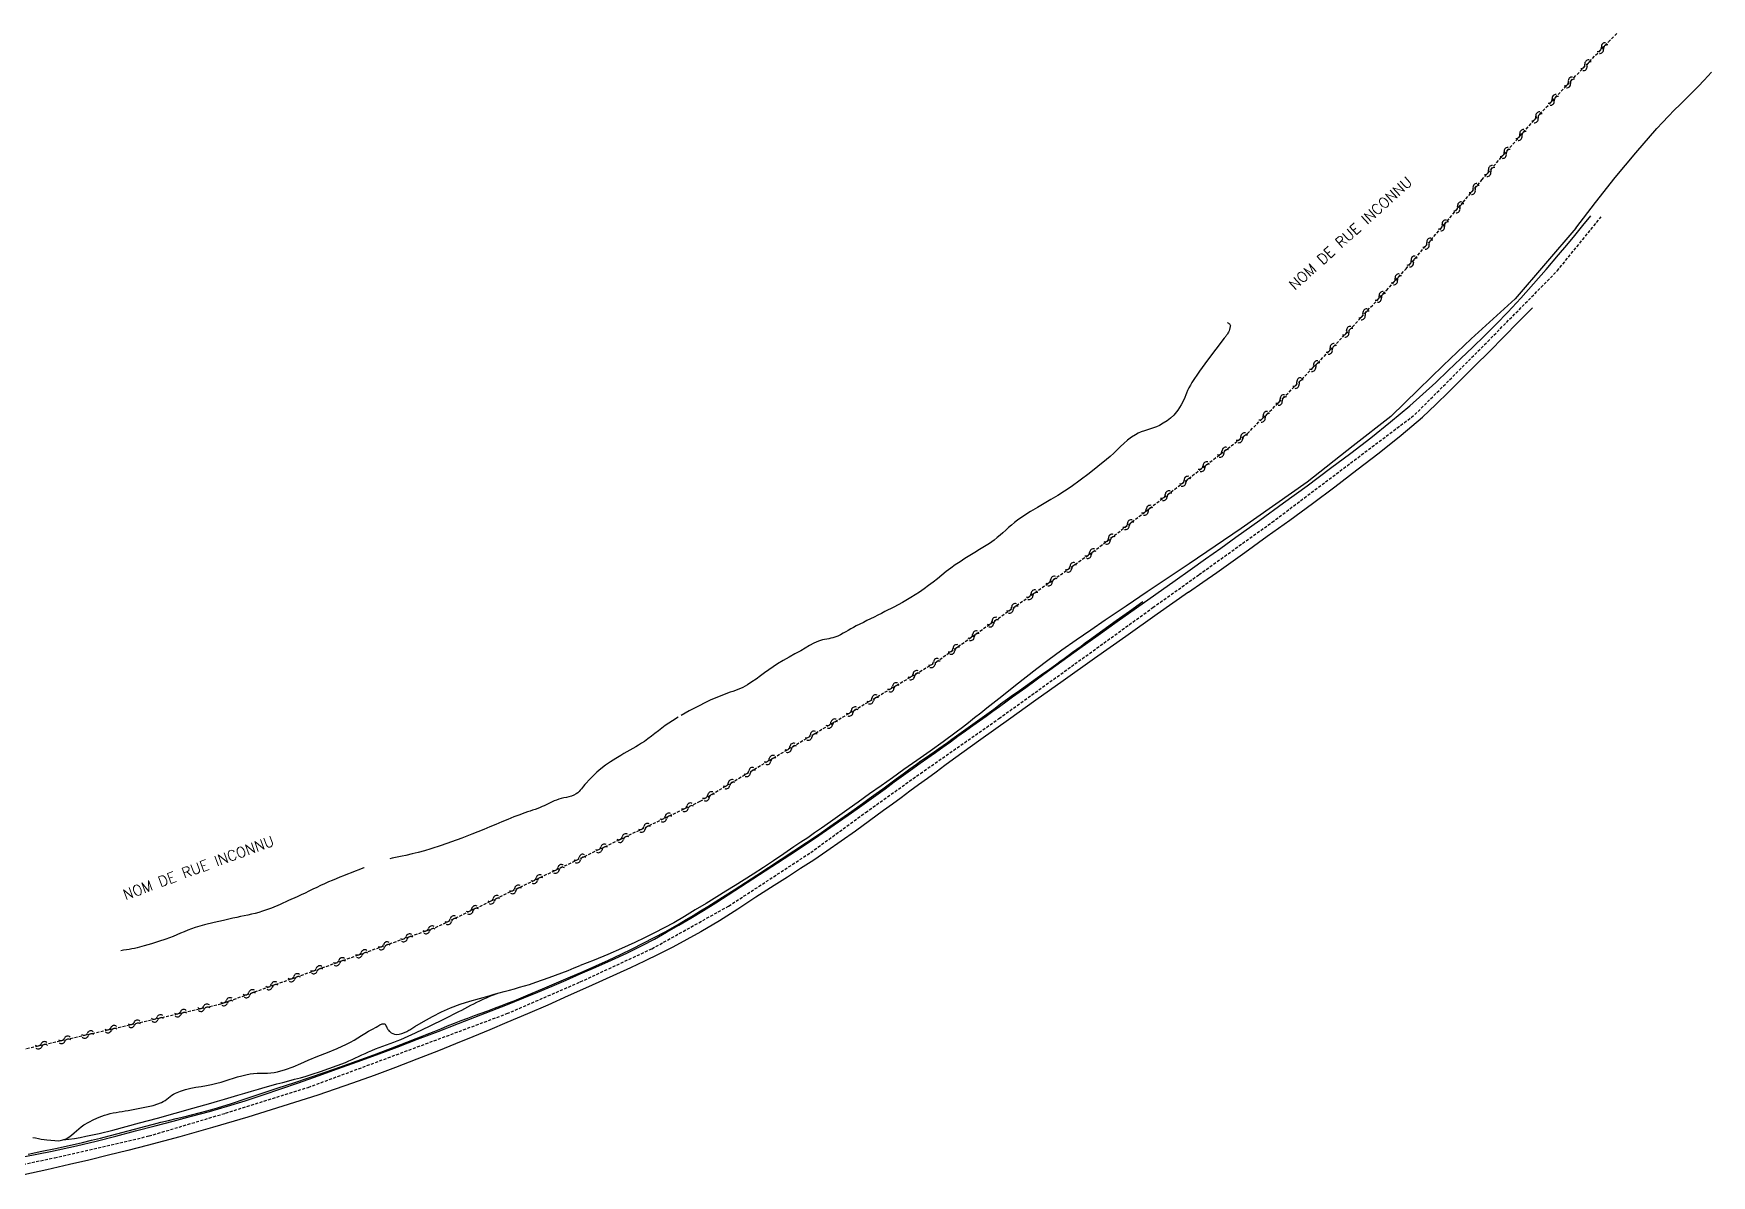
# Model space of a CAD drawing. Header units: millimetres. Extents: x 199000 to 200001, y 52999 to 53673.
# Drawn here: x 199547.6 to 199829.2, y 53272.6 to 53464.3 of the extents above; entities that cross this region are included whole.
import ezdxf
from ezdxf.enums import TextEntityAlignment as Align

# ---------------------------------------------------------------- set-up
doc = ezdxf.new("R2010")
doc.units = ezdxf.units.MM
doc.linetypes.add('DASHED', pattern=[0.75, 0.5, -0.25])
doc.layers.get('0').update_dxf_attribs({"linetype": 'CONTINUOUS'})
for name, color, linetype in [('W0001', 6, 'DASHED'), ('W0008', 7, 'CONTINUOUS'), ('W0211', 2, 'CONTINUOUS'), ('W0214', 2, 'CONTINUOUS'), ('W0501', 5, 'DASHED'), ('W0510', 5, 'CONTINUOUS'), ('W0511', 5, 'CONTINUOUS'), ('W0989', 7, 'CONTINUOUS')]:
    doc.layers.add(name, color=color, linetype=linetype)
doc.styles.get("Standard").update_dxf_attribs({"font": 'romans.shx', "width": 0.85})

# ---------------------------------------------------------------- blocks, each defined once
blk = doc.blocks.new('t500o')
at = {"color": 0, "linetype": 'Continuous'}
for centre, start, end in [((-0.5, 0.625), 216.8699, 323.1301), ((0.5, -0.125), 36.8699, 143.1301), ((0.5, -0.625), 36.8699, 143.1301), ((-0.5, 0.125), 216.8699, 323.1301)]:
    blk.add_arc(centre, 0.625, start, end, dxfattribs=at)

msp = doc.modelspace()

# ---------------------------------------------------------------- linework, layer by layer
at = {"layer": 'W0001'}
msp.add_lwpolyline([(199537.02, 53272.61), (199551.12, 53275.58), (199566.97, 53279.23), (199579.82, 53283.06), (199593.7, 53287.39), (199627.04, 53299.76), (199639.35, 53305.09), (199651.37, 53310.66), (199664.25, 53317.82), (199678.02, 53326.81), (199687.24, 53333.53), (199696.43, 53340.09), (199709.62, 53349.3), (199722.36, 53358.46), (199735.45, 53367.92), (199743.19, 53373.45), (199755.45, 53382.25), (199779.42, 53400.31), (199791.64, 53412.58), (199803.3, 53424.42), (199810.67, 53433.49)], dxfattribs=at)
at = {"layer": 'W0008'}
for points in [[(199739.17, 53372.44), (199741.73, 53374.26), (199744.28, 53376.09), (199746.83, 53377.92), (199749.38, 53379.75), (199753.37, 53382.62), (199757.37, 53385.48), (199761.34, 53388.36), (199765.28, 53391.3), (199768.66, 53393.86), (199772.01, 53396.44), (199775.33, 53399.08), (199778.59, 53401.79), (199780.77, 53403.72), (199782.91, 53405.71), (199785.02, 53407.72), (199787.12, 53409.74), (199789.12, 53411.64), (199791.12, 53413.56), (199793.09, 53415.5), (199795.02, 53417.48), (199797.2, 53419.84), (199799.34, 53422.24), (199801.45, 53424.68), (199803.54, 53427.12), (199804.91, 53428.75), (199806.28, 53430.39), (199807.62, 53432.04), (199808.96, 53433.7)], [(199741.45, 53370.5), (199743.81, 53372.16), (199746.16, 53373.83), (199748.51, 53375.5), (199750.86, 53377.18), (199754.65, 53379.9), (199758.45, 53382.62), (199762.22, 53385.37), (199765.96, 53388.17), (199769.7, 53391.02), (199773.42, 53393.9), (199777.1, 53396.84), (199780.68, 53399.9), (199782.95, 53401.98), (199785.14, 53404.13), (199787.31, 53406.32), (199789.48, 53408.5), (199791.92, 53410.92), (199794.34, 53413.36), (199796.76, 53415.8), (199799.17, 53418.25)], [(199546.13, 53275.77), (199550.46, 53276.65), (199554.79, 53277.59), (199558.1, 53278.38), (199561.41, 53279.22), (199564.71, 53280.09), (199568.01, 53280.95), (199571.04, 53281.74), (199574.08, 53282.53), (199577.11, 53283.35), (199580.12, 53284.22), (199583.12, 53285.15), (199586.11, 53286.14), (199589.08, 53287.15), (199592.05, 53288.17), (199595.34, 53289.31), (199598.61, 53290.48), (199601.88, 53291.66), (199605.15, 53292.86), (199608.6, 53294.15), (199612.04, 53295.47), (199615.47, 53296.79), (199618.91, 53298.12), (199621.65, 53299.18), (199624.39, 53300.23), (199627.13, 53301.31), (199629.86, 53302.4), (199632.25, 53303.39), (199634.62, 53304.39), (199636.99, 53305.41), (199639.35, 53306.44), (199641.96, 53307.59), (199644.56, 53308.74), (199647.15, 53309.93), (199649.71, 53311.19), (199651.78, 53312.28), (199653.83, 53313.42), (199655.86, 53314.6), (199657.88, 53315.79), (199660, 53317.07), (199662.09, 53318.37), (199664.18, 53319.7), (199666.26, 53321.04), (199670.4, 53323.72), (199674.53, 53326.43), (199678.63, 53329.17), (199682.71, 53331.95), (199684.28, 53333.05), (199685.84, 53334.15), (199687.4, 53335.27), (199688.95, 53336.39), (199690.5, 53337.52), (199692.04, 53338.65), (199693.59, 53339.77), (199695.15, 53340.89), (199696.41, 53341.8), (199697.67, 53342.7), (199698.94, 53343.6), (199700.2, 53344.51), (199701.46, 53345.41), (199702.73, 53346.31), (199703.99, 53347.22), (199705.25, 53348.12), (199706.36, 53348.92), (199707.47, 53349.72), (199708.57, 53350.52), (199709.68, 53351.32), (199710.79, 53352.12), (199711.89, 53352.92), (199713, 53353.72), (199714.1, 53354.53), (199717.14, 53356.72), (199720.17, 53358.92), (199723.21, 53361.12), (199726.26, 53363.3), (199729.48, 53365.6), (199732.7, 53367.89), (199735.94, 53370.17), (199739.17, 53372.44)], [(199741.45, 53370.5), (199736.18, 53366.79), (199730.91, 53363.08), (199725.65, 53359.37), (199720.4, 53355.64), (199715.79, 53352.36), (199711.19, 53349.07), (199706.59, 53345.77), (199702, 53342.46), (199700.53, 53341.39), (199699.06, 53340.32), (199697.6, 53339.24), (199696.13, 53338.16), (199694.67, 53337.08), (199693.2, 53336.01), (199691.73, 53334.93), (199690.26, 53333.86), (199687.89, 53332.13), (199685.52, 53330.4), (199683.13, 53328.69), (199680.72, 53327.01), (199678.53, 53325.54), (199676.32, 53324.1), (199674.1, 53322.68), (199671.88, 53321.26), (199668.83, 53319.29), (199665.78, 53317.3), (199662.7, 53315.35), (199659.57, 53313.49), (199657.24, 53312.19), (199654.89, 53310.94), (199652.51, 53309.74), (199650.12, 53308.56), (199647.79, 53307.44), (199645.44, 53306.37), (199643.08, 53305.31), (199640.73, 53304.25), (199637.32, 53302.73), (199633.9, 53301.21), (199630.48, 53299.72), (199627.04, 53298.25), (199624.18, 53297.04), (199621.3, 53295.85), (199618.42, 53294.68), (199615.53, 53293.54), (199611.94, 53292.12), (199608.35, 53290.73), (199604.74, 53289.37), (199601.11, 53288.07), (199595.28, 53286.1), (199589.42, 53284.21), (199583.53, 53282.4), (199577.64, 53280.64), (199574.9, 53279.85), (199572.16, 53279.1), (199569.42, 53278.37), (199566.67, 53277.65), (199563.41, 53276.81), (199560.15, 53275.99), (199556.89, 53275.19), (199553.62, 53274.43), (199549.79, 53273.56), (199545.95, 53272.72)]]:
    msp.add_lwpolyline(points, dxfattribs=at)
at = {"layer": 'W0211'}
for points in [[(199658.27, 53316.25), (199659.51, 53317), (199660.75, 53317.75), (199661.99, 53318.52), (199663.22, 53319.29), (199665.16, 53320.52), (199667.08, 53321.77), (199669, 53323.02), (199670.91, 53324.28), (199673.05, 53325.67), (199675.18, 53327.08), (199677.3, 53328.49), (199679.42, 53329.91), (199681.25, 53331.18), (199683.08, 53332.46), (199684.9, 53333.75), (199686.71, 53335.04), (199687.85, 53335.86), (199688.99, 53336.69), (199690.12, 53337.52), (199691.25, 53338.35), (199692.38, 53339.18), (199693.51, 53340.01), (199694.65, 53340.83), (199695.79, 53341.65), (199696.53, 53342.17), (199697.27, 53342.69), (199698.01, 53343.21), (199698.76, 53343.73), (199699.5, 53344.24), (199700.25, 53344.76), (199700.99, 53345.28), (199701.73, 53345.81), (199702.9, 53346.65), (199704.07, 53347.49), (199705.24, 53348.34), (199706.4, 53349.19), (199707.56, 53350.04), (199708.73, 53350.89), (199709.89, 53351.74), (199711.06, 53352.58), (199712.06, 53353.31), (199713.07, 53354.02), (199714.08, 53354.74), (199715.08, 53355.46), (199716.09, 53356.17), (199717.1, 53356.89), (199718.1, 53357.61), (199719.1, 53358.33), (199719.82, 53358.85), (199720.54, 53359.37), (199721.25, 53359.9), (199721.96, 53360.42), (199722.68, 53360.95), (199723.39, 53361.47), (199724.1, 53361.99), (199724.82, 53362.51), (199727.04, 53364.12), (199729.27, 53365.73), (199731.51, 53367.32), (199733.74, 53368.92)], [(199546.68, 53276.2), (199548.97, 53276.66), (199551.26, 53277.13), (199553.55, 53277.62), (199555.83, 53278.14), (199557.32, 53278.5), (199558.8, 53278.87), (199560.29, 53279.25), (199561.77, 53279.64), (199563.25, 53280.03), (199564.73, 53280.42), (199566.21, 53280.81), (199567.7, 53281.19), (199568.97, 53281.52), (199570.25, 53281.83), (199571.54, 53282.15), (199572.82, 53282.46), (199574.1, 53282.78), (199575.38, 53283.1), (199576.65, 53283.45), (199577.92, 53283.8), (199580.62, 53284.62), (199583.29, 53285.5), (199585.96, 53286.4), (199588.63, 53287.29), (199591.26, 53288.17), (199593.89, 53289.04), (199596.51, 53289.93), (199599.12, 53290.84), (199601.91, 53291.84), (199604.69, 53292.86), (199607.47, 53293.9), (199610.23, 53294.96), (199611.38, 53295.4), (199612.52, 53295.86), (199613.66, 53296.31), (199614.8, 53296.77), (199615.94, 53297.23), (199617.08, 53297.69), (199618.23, 53298.15), (199619.37, 53298.59), (199620.48, 53299.02), (199621.59, 53299.43), (199622.7, 53299.85), (199623.81, 53300.26), (199624.93, 53300.67), (199626.04, 53301.08), (199627.14, 53301.51), (199628.25, 53301.94), (199630.62, 53302.91), (199632.99, 53303.9), (199635.35, 53304.91), (199637.7, 53305.93), (199639.84, 53306.85), (199641.97, 53307.78), (199644.09, 53308.73), (199646.19, 53309.72), (199648.06, 53310.63), (199649.92, 53311.57), (199651.77, 53312.53), (199653.6, 53313.52), (199654.78, 53314.18), (199655.95, 53314.85), (199657.12, 53315.54), (199658.27, 53316.25)]]:
    msp.add_lwpolyline(points, dxfattribs=at)
at = {"layer": 'W0214'}
msp.add_lwpolyline([(199552.53, 53278.56), (199553.49, 53278.68), (199554.44, 53278.82), (199555.39, 53278.99), (199556.34, 53279.17), (199558.62, 53279.67), (199560.88, 53280.23), (199563.13, 53280.82), (199565.39, 53281.42), (199568.38, 53282.22), (199571.36, 53283.04), (199574.34, 53283.88), (199577.32, 53284.73), (199578.46, 53285.06), (199579.61, 53285.4), (199580.75, 53285.74), (199581.89, 53286.08), (199583.04, 53286.42), (199584.18, 53286.76), (199585.32, 53287.09), (199586.47, 53287.42), (199587.45, 53287.7), (199588.43, 53287.96), (199589.42, 53288.22), (199590.41, 53288.48), (199591.39, 53288.74), (199592.37, 53289.01), (199593.35, 53289.29), (199594.33, 53289.59), (199595.74, 53290.05), (199597.15, 53290.53), (199598.54, 53291.04), (199599.93, 53291.58), (199600.49, 53291.82), (199601.05, 53292.06), (199601.6, 53292.32), (199602.15, 53292.58), (199602.7, 53292.84), (199603.25, 53293.1), (199603.8, 53293.35), (199604.36, 53293.59), (199604.97, 53293.83), (199605.58, 53294.07), (199606.19, 53294.29), (199606.81, 53294.51), (199607.42, 53294.73), (199608.03, 53294.95), (199608.64, 53295.19), (199609.24, 53295.43), (199611.71, 53296.54), (199614.13, 53297.71), (199616.55, 53298.92), (199618.96, 53300.12), (199619.47, 53300.37), (199619.97, 53300.63), (199620.48, 53300.9), (199620.98, 53301.16), (199621.49, 53301.42), (199621.99, 53301.68), (199622.5, 53301.93), (199623.02, 53302.17), (199623.6, 53302.43), (199624.19, 53302.68), (199624.78, 53302.92), (199625.37, 53303.15)], dxfattribs=at)
at = {"layer": 'W0501'}
for points in [[(199751.3, 53397.14), (199757.25, 53403.03), (199763.13, 53408.99), (199768.93, 53415.04), (199774.64, 53421.17), (199777.93, 53424.8), (199781.16, 53428.5), (199784.34, 53432.22), (199787.51, 53435.97), (199790.68, 53439.71), (199793.87, 53443.43), (199797.11, 53447.12), (199800.4, 53450.75), (199806.11, 53456.85), (199811.9, 53462.86), (199813.3, 53464.27)], [(199453.58, 53290.04), (199504.11, 53287.35), (199535.47, 53291.36), (199579.04, 53301.41), (199615.02, 53314.21), (199659.46, 53335.42), (199699.05, 53358.78), (199725.38, 53377.27), (199751.3, 53397.14)]]:
    msp.add_lwpolyline(points, dxfattribs=at)
at = {"layer": 'W0510'}
for points in [[(199806.46, 53431.6), (199809.71, 53435.89), (199813.05, 53440.11), (199816.49, 53444.25), (199820.02, 53448.31), (199820.98, 53449.36), (199821.96, 53450.38), (199822.95, 53451.39), (199823.96, 53452.39), (199824.97, 53453.39), (199825.97, 53454.39), (199826.97, 53455.4), (199827.95, 53456.43), (199829.19, 53457.79)], [(199747.98, 53415.77), (199748.04, 53415.71), (199748.13, 53415.64), (199748.21, 53415.58), (199748.3, 53415.52), (199748.38, 53415.44), (199748.43, 53415.35), (199748.45, 53415.22), (199748.44, 53415.09), (199748.41, 53414.97), (199748.38, 53414.85), (199748.31, 53414.62), (199748.24, 53414.39), (199748.14, 53414.17), (199748.04, 53413.96), (199747.97, 53413.84), (199747.9, 53413.74), (199747.82, 53413.63), (199747.74, 53413.53), (199747.66, 53413.43), (199747.58, 53413.33), (199747.5, 53413.23), (199747.42, 53413.13), (199746.04, 53411.29), (199744.64, 53409.47), (199743.27, 53407.62), (199741.99, 53405.71), (199741.74, 53405.28), (199741.5, 53404.83), (199741.28, 53404.38), (199741.08, 53403.93)], [(199741.08, 53403.93), (199740.69, 53402.93), (199740.2, 53401.97), (199739.62, 53401.07), (199738.94, 53400.24), (199738.41, 53399.72), (199737.82, 53399.27), (199737.2, 53398.87), (199736.56, 53398.5), (199736.07, 53398.27), (199735.57, 53398.07), (199735.05, 53397.9), (199734.54, 53397.74), (199734.02, 53397.59), (199733.5, 53397.41), (199733, 53397.2), (199732.52, 53396.94), (199731.85, 53396.5), (199731.21, 53396.01), (199730.6, 53395.48), (199730.01, 53394.93), (199729.44, 53394.38), (199728.87, 53393.82), (199728.28, 53393.28), (199727.67, 53392.76), (199726.21, 53391.58), (199724.73, 53390.42), (199723.24, 53389.29), (199721.71, 53388.2), (199720.61, 53387.46), (199719.48, 53386.76), (199718.34, 53386.08), (199717.2, 53385.41), (199716.06, 53384.74), (199714.93, 53384.05), (199713.81, 53383.33), (199712.72, 53382.57), (199712.21, 53382.18), (199711.71, 53381.77), (199711.23, 53381.35), (199710.75, 53380.92), (199710.27, 53380.49), (199709.79, 53380.07), (199709.3, 53379.66), (199708.79, 53379.26), (199708, 53378.7), (199707.19, 53378.17), (199706.37, 53377.65), (199705.55, 53377.15), (199704.72, 53376.65), (199703.9, 53376.14), (199703.09, 53375.62), (199702.29, 53375.07), (199701.52, 53374.52), (199700.77, 53373.95), (199700.03, 53373.36), (199699.29, 53372.77), (199698.55, 53372.18), (199697.8, 53371.6), (199697.04, 53371.04), (199696.26, 53370.5), (199694.85, 53369.62), (199693.41, 53368.8), (199691.95, 53368.01), (199690.48, 53367.24), (199689.88, 53366.92), (199689.28, 53366.62), (199688.68, 53366.32), (199688.07, 53366.03), (199687.46, 53365.74), (199686.86, 53365.44), (199686.25, 53365.14), (199685.65, 53364.84), (199685.2, 53364.6), (199684.76, 53364.36), (199684.33, 53364.1), (199683.89, 53363.85), (199683.45, 53363.6), (199683.01, 53363.37), (199682.55, 53363.15), (199682.08, 53362.96), (199681.74, 53362.85), (199681.4, 53362.76), (199681.05, 53362.69), (199680.7, 53362.62), (199680.35, 53362.56), (199680, 53362.49), (199679.65, 53362.4), (199679.32, 53362.28), (199678.54, 53361.94), (199677.8, 53361.53), (199677.08, 53361.09), (199676.35, 53360.68), (199675.36, 53360.14), (199674.38, 53359.6), (199673.39, 53359.05), (199672.43, 53358.47), (199671.7, 53358), (199670.98, 53357.49), (199670.28, 53356.97), (199669.58, 53356.45), (199668.88, 53355.93), (199668.16, 53355.43), (199667.42, 53354.96), (199666.65, 53354.53), (199666.23, 53354.33), (199665.81, 53354.15), (199665.38, 53353.99), (199664.94, 53353.84), (199664.51, 53353.7), (199664.07, 53353.55), (199663.64, 53353.4), (199663.21, 53353.24), (199662.53, 53352.96), (199661.84, 53352.68), (199661.17, 53352.39), (199660.5, 53352.07), (199659.05, 53351.34), (199657.61, 53350.58), (199656.27, 53349.83)], [(199655.76, 53349.52), (199654.81, 53348.93), (199654.2, 53348.52), (199653.61, 53348.1), (199653.03, 53347.66), (199652.45, 53347.21), (199651.88, 53346.76), (199651.3, 53346.31), (199650.71, 53345.88), (199650.11, 53345.46), (199649.63, 53345.15), (199649.14, 53344.85), (199648.65, 53344.56), (199648.15, 53344.27), (199647.65, 53343.99), (199647.15, 53343.7), (199646.66, 53343.41), (199646.17, 53343.11), (199645.3, 53342.57), (199644.44, 53342.02), (199643.59, 53341.45), (199642.77, 53340.84), (199642.12, 53340.27), (199641.5, 53339.66), (199640.9, 53339.04), (199640.3, 53338.42), (199640.1, 53338.2), (199639.91, 53337.97), (199639.72, 53337.73), (199639.54, 53337.5), (199639.35, 53337.27), (199639.14, 53337.04), (199638.91, 53336.84), (199638.66, 53336.66), (199638.27, 53336.45), (199637.86, 53336.28), (199637.44, 53336.16), (199637.01, 53336.05), (199636.59, 53335.96), (199636.16, 53335.87), (199635.74, 53335.76), (199635.33, 53335.62), (199634.99, 53335.48), (199634.65, 53335.33), (199634.31, 53335.16), (199633.98, 53335), (199633.64, 53334.83), (199633.31, 53334.67), (199632.97, 53334.51), (199632.62, 53334.36), (199632.2, 53334.2), (199631.77, 53334.04), (199631.34, 53333.9), (199630.91, 53333.75), (199630.47, 53333.61), (199630.04, 53333.47), (199629.61, 53333.32), (199629.18, 53333.16), (199628.17, 53332.77), (199627.17, 53332.37), (199626.17, 53331.95), (199625.17, 53331.53), (199624.17, 53331.11), (199623.17, 53330.69), (199622.17, 53330.28), (199621.16, 53329.89), (199619.45, 53329.23), (199617.73, 53328.58), (199615.99, 53327.97), (199614.24, 53327.4), (199613.21, 53327.1), (199612.16, 53326.82), (199611.11, 53326.57), (199610.06, 53326.32), (199609.48, 53326.19), (199608.91, 53326.07), (199608.33, 53325.95), (199607.76, 53325.84), (199607.4, 53325.77)], [(199603.05, 53324.28), (199603, 53324.26), (199602.59, 53324.08), (199602.18, 53323.91), (199601.55, 53323.65), (199600.91, 53323.4), (199600.27, 53323.15), (199599.63, 53322.9), (199598.99, 53322.65), (199598.36, 53322.39), (199597.72, 53322.13), (199597.09, 53321.86), (199596.42, 53321.57), (199595.77, 53321.26), (199595.11, 53320.95), (199594.46, 53320.63), (199593.8, 53320.31), (199593.15, 53320), (199592.49, 53319.69), (199591.83, 53319.39), (199590.39, 53318.74), (199588.95, 53318.09), (199587.5, 53317.48), (199586.01, 53316.95), (199585.4, 53316.76), (199584.79, 53316.59), (199584.17, 53316.45), (199583.55, 53316.31), (199582.93, 53316.18), (199582.3, 53316.05), (199581.68, 53315.92), (199581.06, 53315.77), (199579.47, 53315.41), (199577.88, 53315.06), (199576.29, 53314.68), (199574.72, 53314.23), (199574.09, 53314.01), (199573.46, 53313.77), (199572.85, 53313.52), (199572.24, 53313.26), (199571.63, 53312.99), (199571.01, 53312.73), (199570.4, 53312.48), (199569.77, 53312.25), (199568.58, 53311.85), (199567.38, 53311.47), (199566.17, 53311.12), (199564.96, 53310.81), (199564.51, 53310.71), (199564.06, 53310.62), (199563.61, 53310.54), (199563.16, 53310.46), (199562.71, 53310.39), (199562.26, 53310.32), (199562.26, 53310.32)], [(199547.45, 53278.98), (199547.93, 53278.9), (199548.4, 53278.8), (199548.87, 53278.71), (199549.35, 53278.64), (199549.83, 53278.59), (199550.49, 53278.53), (199551.16, 53278.45), (199551.85, 53278.44), (199552.53, 53278.56), (199553.05, 53278.77), (199553.52, 53279.05), (199553.97, 53279.38), (199554.38, 53279.73), (199554.78, 53280.09), (199555.17, 53280.45), (199555.59, 53280.78), (199556.04, 53281.08), (199556.87, 53281.55), (199557.71, 53281.98), (199558.58, 53282.38), (199559.47, 53282.71), (199559.96, 53282.86), (199560.45, 53282.98), (199560.95, 53283.09), (199561.45, 53283.18), (199561.95, 53283.26), (199562.45, 53283.34), (199562.95, 53283.43), (199563.45, 53283.53), (199564.85, 53283.8), (199566.27, 53284.04), (199567.68, 53284.35), (199569.04, 53284.83), (199569.36, 53284.99), (199569.66, 53285.19), (199569.94, 53285.41), (199570.22, 53285.63), (199570.49, 53285.86), (199570.78, 53286.08), (199571.07, 53286.27), (199571.39, 53286.44), (199572.23, 53286.77), (199573.1, 53287.03), (199573.97, 53287.23), (199574.85, 53287.4), (199575.73, 53287.55), (199576.61, 53287.7), (199577.48, 53287.87), (199578.35, 53288.07), (199579.05, 53288.26), (199579.75, 53288.47), (199580.44, 53288.69), (199581.13, 53288.91), (199581.83, 53289.13), (199582.53, 53289.33), (199583.24, 53289.5), (199583.96, 53289.64), (199584.53, 53289.72), (199585.1, 53289.76), (199585.68, 53289.78), (199586.25, 53289.78), (199586.83, 53289.79), (199587.4, 53289.81), (199587.98, 53289.87), (199588.55, 53289.97), (199589.87, 53290.36), (199591.16, 53290.86), (199592.42, 53291.42), (199593.68, 53291.96), (199595.3, 53292.6), (199596.93, 53293.23), (199598.54, 53293.9), (199600.12, 53294.64), (199600.76, 53294.97), (199601.38, 53295.33), (199602, 53295.7), (199602.61, 53296.08), (199603.21, 53296.45), (199603.83, 53296.82), (199604.45, 53297.18), (199605.09, 53297.5), (199605.38, 53297.68), (199605.7, 53297.9), (199606.07, 53298.06), (199606.48, 53298.06), (199606.58, 53298), (199606.65, 53297.91), (199606.7, 53297.82), (199606.74, 53297.73), (199606.77, 53297.67), (199606.8, 53297.61), (199606.83, 53297.54), (199606.86, 53297.48), (199606.88, 53297.41), (199606.91, 53297.34), (199606.94, 53297.28), (199606.98, 53297.22), (199607.06, 53297.09), (199607.15, 53296.97), (199607.25, 53296.85), (199607.37, 53296.75), (199607.62, 53296.57), (199607.89, 53296.43), (199608.18, 53296.32), (199608.49, 53296.28), (199608.95, 53296.3), (199609.4, 53296.43), (199609.82, 53296.6), (199610.22, 53296.78), (199610.4, 53296.87), (199610.57, 53296.97), (199610.74, 53297.07), (199610.9, 53297.18), (199611.07, 53297.29), (199611.23, 53297.4), (199611.39, 53297.51), (199611.56, 53297.61), (199613.04, 53298.44), (199614.53, 53299.27), (199616.04, 53300.04), (199617.59, 53300.74), (199619.19, 53301.33), (199620.81, 53301.84), (199622.44, 53302.31), (199624.07, 53302.78), (199624.91, 53303.02), (199625.75, 53303.26), (199626.59, 53303.49), (199627.44, 53303.71), (199628.28, 53303.94), (199629.12, 53304.18), (199629.96, 53304.42), (199630.8, 53304.68), (199631.91, 53305.04), (199633.02, 53305.42), (199634.12, 53305.82), (199635.21, 53306.23), (199636.25, 53306.62), (199637.29, 53307.02), (199638.32, 53307.43), (199639.34, 53307.86)]]:
    msp.add_lwpolyline(points, dxfattribs=at)
at = {"layer": 'W0511'}
for points in [[(199806.46, 53431.6), (199796.23, 53419.73), (199788.86, 53413.02), (199784.18, 53408.54), (199780.05, 53404.54), (199775.41, 53400.01), (199769.07, 53395.07), (199761.36, 53388.96), (199750.27, 53381.18), (199741.54, 53375.26)], [(199741.54, 53375.26), (199738, 53372.92), (199734.47, 53370.56), (199730.95, 53368.18), (199727.44, 53365.79), (199725.02, 53364.12), (199722.59, 53362.45), (199720.19, 53360.76), (199717.8, 53359.03), (199715.99, 53357.66), (199714.2, 53356.25), (199712.41, 53354.84), (199710.63, 53353.43), (199709.6, 53352.62), (199708.59, 53351.82), (199707.57, 53351.01), (199706.55, 53350.2), (199705.53, 53349.39), (199704.51, 53348.59), (199703.48, 53347.8), (199702.44, 53347.01), (199700.26, 53345.41), (199698.06, 53343.84), (199695.85, 53342.28), (199693.64, 53340.72), (199691.73, 53339.36), (199689.82, 53338), (199687.91, 53336.64), (199686, 53335.28), (199684.45, 53334.18), (199682.91, 53333.08), (199681.36, 53331.98), (199679.81, 53330.89), (199678.66, 53330.09), (199677.51, 53329.3), (199676.35, 53328.52), (199675.19, 53327.74), (199673.49, 53326.59), (199671.79, 53325.44), (199670.09, 53324.31), (199668.37, 53323.19), (199666.85, 53322.22), (199665.32, 53321.27), (199663.78, 53320.33), (199662.25, 53319.39), (199660.45, 53318.27), (199658.65, 53317.16), (199656.85, 53316.06), (199655.02, 53315.01), (199653.41, 53314.14), (199651.79, 53313.3), (199650.15, 53312.49), (199648.5, 53311.71), (199646.24, 53310.68), (199643.96, 53309.7), (199641.66, 53308.76), (199639.34, 53307.86)]]:
    msp.add_lwpolyline(points, dxfattribs=at)

# ---------------------------------------------------------------- block references
at = {"layer": 'W0501'}
for p, rotation in [((199810.91, 53461.83), 46.04991517709288), ((199808.13, 53458.95), 46.04991517709288), ((199805.36, 53456.06), 46.88057532223107), ((199802.63, 53453.14), 46.88057532223107), ((199799.91, 53450.21), 47.82182920303216), ((199797.22, 53447.25), 47.82182920303216), ((199794.58, 53444.24), 48.754565931182), ((199791.97, 53441.21), 49.39971040345271), ((199789.37, 53438.17), 49.75716785946783), ((199786.79, 53435.11), 49.76915934699845), ((199784.21, 53432.06), 49.43567495850732), ((199781.61, 53429.02), 49.43567495850732), ((199778.98, 53426.01), 48.81447717200533), ((199776.31, 53423.02), 47.90565724691572), ((199773.62, 53420.07), 47.00030024719264), ((199770.89, 53417.14), 47.00030024719264), ((199768.15, 53414.23), 46.21753007167425), ((199765.38, 53411.34), 46.21753007167425), ((199762.61, 53408.46), 45.43475880328575), ((199759.8, 53405.61), 45.43475880328575), ((199756.99, 53402.76), 44.65198644146301), ((199754.14, 53399.95), 44.65198644146301), ((199747.2, 53394), 37.47585470354221), ((199750.37, 53396.43), 37.47585470354221), ((199744.02, 53391.57), 37.47585470354221), ((199740.85, 53389.13), 37.47585470354221), ((199737.68, 53386.7), 37.47585470354221), ((199734.5, 53384.26), 37.47585470354221), ((199731.33, 53381.83), 37.47585470354221), ((199728.15, 53379.4), 37.47585470354221), ((199721.69, 53374.68), 35.08246771821428), ((199724.97, 53376.98), 35.08246771821428), ((199718.42, 53372.38), 35.08246771821428), ((199715.15, 53370.08), 35.08246771821428), ((199711.87, 53367.78), 35.08246771821428), ((199705.33, 53363.19), 35.08246771821428), ((199708.6, 53365.48), 35.08246771821428), ((199702.05, 53360.89), 35.08246771821428), ((199698.76, 53358.61), 30.54429821928019), ((199691.87, 53354.54), 30.54429821928019), ((199695.32, 53356.58), 30.54429821928019), ((199688.43, 53352.51), 30.54429821928019), ((199684.98, 53350.48), 30.54429821928019), ((199678.09, 53346.41), 30.54429821928019), ((199681.54, 53348.45), 30.54429821928019), ((199674.65, 53344.38), 30.54429821928019), ((199671.2, 53342.35), 30.54429821928019), ((199664.32, 53338.28), 30.54429821928019), ((199667.76, 53340.31), 30.54429821928019), ((199660.87, 53336.25), 30.54429821928019), ((199653.72, 53332.68), 25.51086369451432), ((199657.33, 53334.4), 25.51086369451432), ((199646.5, 53329.23), 25.51086369451432), ((199650.11, 53330.95), 25.51086369451432), ((199642.89, 53327.51), 25.51086369451432), ((199635.67, 53324.06), 25.51086369451432), ((199639.28, 53325.79), 25.51086369451432), ((199632.06, 53322.34), 25.51086369451432), ((199624.84, 53318.89), 25.51086369451432), ((199628.45, 53320.62), 25.51086369451432), ((199617.62, 53315.45), 25.51086369451432), ((199621.23, 53317.17), 25.51086369451432), ((199610.19, 53312.49), 19.57852947436603), ((199613.96, 53313.83), 19.57852947436603), ((199602.66, 53309.81), 19.57852947436603), ((199606.43, 53311.15), 19.57852947436603), ((199595.12, 53307.13), 19.57852947436603), ((199598.89, 53308.47), 19.57852947436603), ((199587.58, 53304.45), 19.57852947436603), ((199591.35, 53305.79), 19.57852947436603), ((199580.04, 53301.77), 19.57852947436603), ((199583.81, 53303.11), 19.57852947436603), ((199568.39, 53298.96), 12.98846956773017), ((199572.28, 53299.85), 12.98846956773017), ((199576.18, 53300.75), 12.98846956773017), ((199556.69, 53296.26), 12.98846956773017), ((199560.59, 53297.16), 12.98846956773017), ((199564.49, 53298.06), 12.98846956773017), ((199548.9, 53294.46), 12.98846956773017), ((199552.8, 53295.36), 12.98846956773017)]:
    msp.add_blockref('t500o', p, dxfattribs=dict(at, rotation=rotation))

# ---------------------------------------------------------------- texts
at = {"layer": 'W0989'}
for rotation, p in [(42.221, (199758.7, 53421.77)), (20.1651, (199562.69, 53319.63))]:
    msp.add_text('NOM DE RUE INCONNU', height=1.75, rotation=rotation, dxfattribs=at).set_placement(p, align=Align.MIDDLE_LEFT)

doc.saveas('drawing.dxf')
